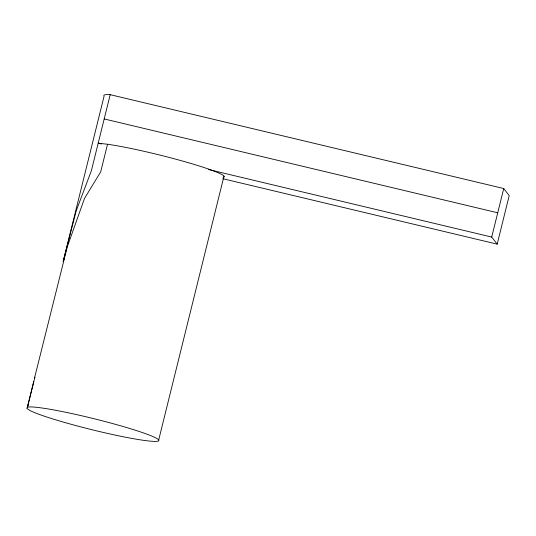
<?xml version="1.0" encoding="UTF-8"?>
<svg xmlns="http://www.w3.org/2000/svg" width="536" height="536" viewBox="0 0 536 536"><rect width="100%" height="100%" fill="white"/><g stroke="black" fill="none" stroke-linecap="round" stroke-linejoin="round"><path stroke-width="0.8" d="M64.521 257.447L63.194 261.367L104.091 96.105A68.166 5.588 13.9 0 1 110.195 94.671L503.733 188.531L509.2 195.607L497.187 244.148L222.782 178.702M34.619 377.612L67.375 246.553L84.534 198.367L100.708 171.822L107.535 144.244A68.166 5.588 13.9 0 1 186.287 162.107A68.166 5.588 13.9 0 1 223.17 177.396M27.423 407.461L34.934 377.13L34.311 378.101M110.195 94.671L91.361 170.79L76.273 210.608L63.194 261.367M158.716 439.895L224.001 176.103M497.187 244.148L491.72 237.073L503.733 188.531M28.756 403.038L27.215 407.789L33.741 381.404L33.326 382.054M107.535 144.244L98.189 143.213L101.425 143.983M104.192 118.938L497.73 212.799M208.377 169.49L491.72 237.073M27.631 407.139L26.8 408.432L30.465 410.804A68.166 5.588 13.9 0 0 135.072 438.984A68.166 5.588 13.9 0 0 126.114 427.393A68.166 5.588 13.9 0 0 27.631 407.139"/></g></svg>
